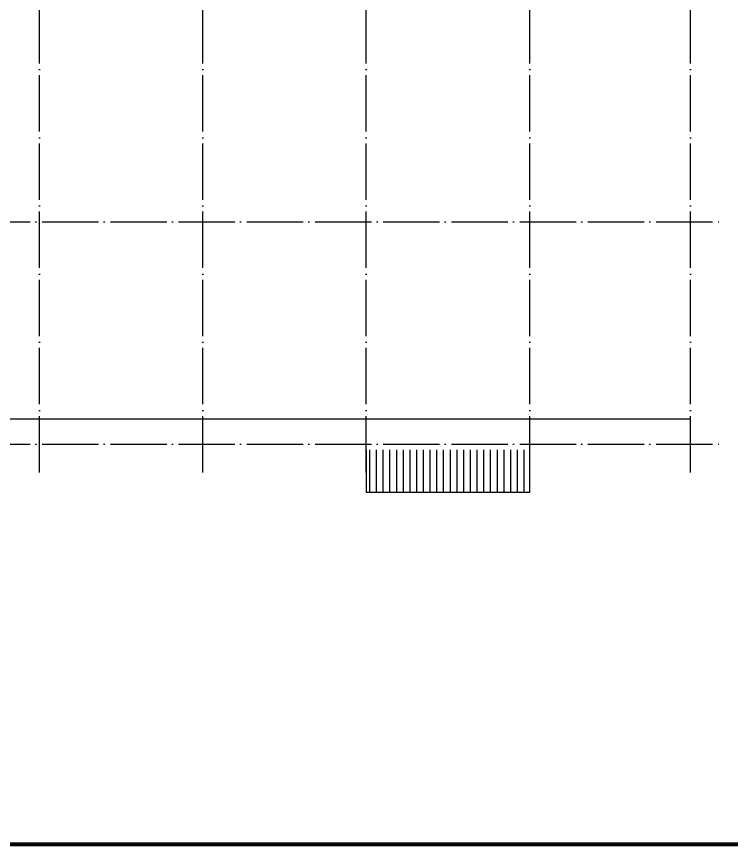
# Model space of a CAD drawing. Extents: x -21908402 to 2681150, y 88493 to 5079726.
# Drawn here: x 1704776 to 1730133, y 278918 to 308376 of the extents above; entities that cross this region are included whole.
import ezdxf

# ---------------------------------------------------------------- set-up
doc = ezdxf.new("R2010")
doc.units = 0
doc.header["$LTSCALE"] = 1000
doc.linetypes.add('DASH', pattern=[0.35, 0.25, -0.1])
doc.linetypes.add('DOTE', pattern=[2.42, 2, -0.2, 0.02, -0.2])
doc.layers.add('DOTE', color=1, linetype='DOTE')
doc.layers.add('PUB_TITLE', color=4, linetype='Continuous')

msp = doc.modelspace()

# ---------------------------------------------------------------- hatches: boundary and pattern name
h = msp.add_hatch()
h.set_pattern_fill('ANSI31', color=252, scale=150, angle=45, style=0)
h.set_pattern_definition([(90, (29000, 0), (-238.125, 4e-14), [])])
h.paths.add_polyline_path([(1722982, 291493), (1722982, 292993), (1717182, 292993), (1717182, 291493)])

# ---------------------------------------------------------------- linework, layer by layer
at = {"linetype": 'DASH', "const_width": 50}
msp.add_lwpolyline([(1682482, 294093), (1728688, 294093)], dxfattribs=at)
msp.add_lwpolyline([(1717182, 292993), (1717182, 291493), (1722982, 291493), (1722982, 292993)])
at = {"layer": 'DOTE'}
for p, q in [((1705582, 292193), (1705582, 325793)), ((1711382, 292193), (1711382, 325793)), ((1717182, 292193), (1717182, 325793)), ((1722982, 292193), (1722982, 325793)), ((1728682, 292193), (1728682, 325793)), ((1681482, 301093), (1729682, 301093)), ((1681482, 293193), (1729682, 293193))]:
    msp.add_line(p, q, dxfattribs=at)
at = {"layer": 'PUB_TITLE', "const_width": 150}
msp.add_lwpolyline([(1664521, 278993), (1748371, 278993), (1748371, 338993), (1664521, 338993)], close=True, dxfattribs=at)

doc.saveas('drawing.dxf')
